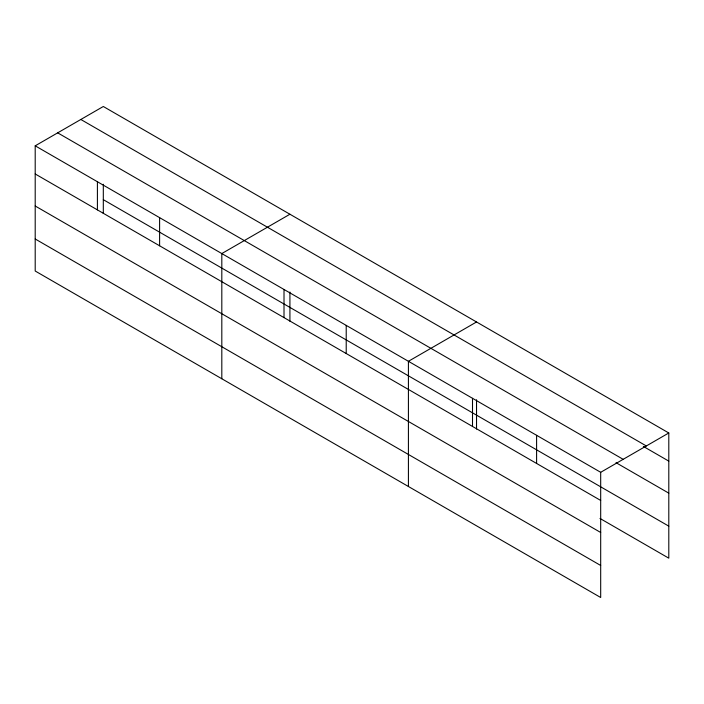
<?xml version="1.0" encoding="UTF-8"?>
<svg xmlns="http://www.w3.org/2000/svg" width="704" height="704" viewBox="0 0 704 704"><rect width="100%" height="100%" fill="white"/><g stroke="black" fill="none" stroke-linecap="round" stroke-linejoin="round"><path stroke-width="1.06" d="M35.2 145.825L600.688 472.305L600.688 597.502L35.2 271.022L35.2 145.825L103.312 106.498L668.8 432.978L668.8 558.175L600.002 518.452M289.925 214.236L221.813 253.563L221.813 378.761M476.538 321.974L408.417 361.302L408.417 486.499M600.688 472.305L668.8 432.978M80.837 119.478L646.325 445.958M643.35 446.433L668.8 461.12M57.675 132.845L623.163 459.325M616.018 462.678L668.8 493.152M103.312 199.672L668.8 526.152M35.2 173.967L600.688 500.447M35.2 205.999L600.688 532.479M35.2 238.99L600.688 565.47M536.598 435.301L536.598 463.452M476.538 399.749L476.538 429.026M472.507 398.306L472.507 426.448M346.218 325.389L346.218 353.531M289.925 292.01L289.925 321.288M284.011 289.476L284.011 317.618M159.606 217.65L159.606 245.793M103.312 184.272L103.312 213.55M97.407 181.738L97.407 209.88"/></g></svg>
